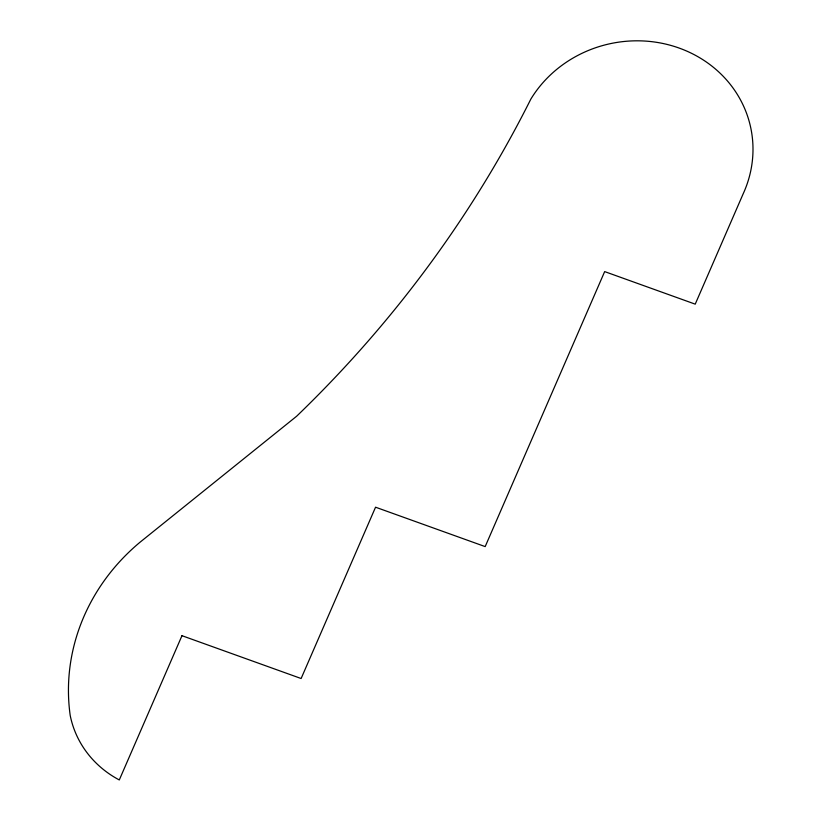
<?xml version="1.0" encoding="UTF-8"?>
<svg xmlns="http://www.w3.org/2000/svg" width="821" height="821" viewBox="0 0 821 821"><rect width="100%" height="100%" fill="white"/><g stroke="black" fill="none" stroke-linecap="round" stroke-linejoin="round"><path stroke-width="1.23" d="M181.975 635.69L119.291 779.95A103.877 96.714 -11 0 1 70.196 715.389A207.087 192.812 -11 0 1 139.857 542.363L296.597 416.268A1203.217 1120.265 -11 0 0 530.828 99.115A119.353 111.122 -11 0 1 687.413 51.384A119.353 111.122 -11 0 1 743.221 193.705L695.223 304.15L604.667 271.597L485.18 546.601L375.556 507.204L301.122 678.515L181.975 635.69"/></g></svg>
